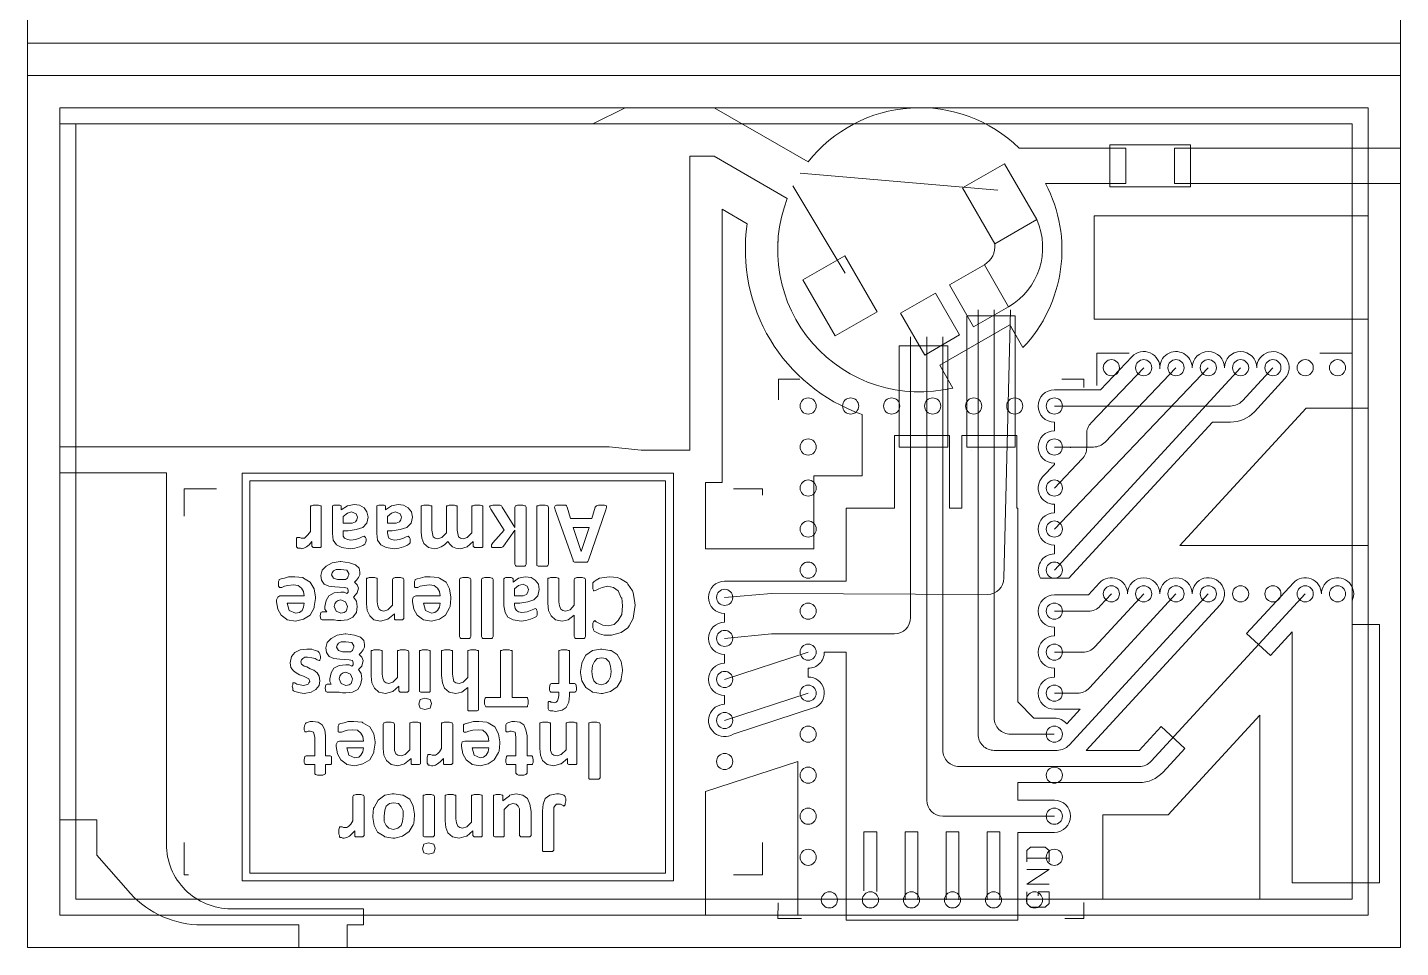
# Model space of a CAD drawing. Header units: millimetres. Extents: x 0 to 85, y -110 to 0.
# Drawn here: x 0 to 85, y -110 to -53 of the extents above; entities that cross this region are included whole.
import ezdxf

# ---------------------------------------------------------------- set-up
doc = ezdxf.new("R2010")
doc.units = ezdxf.units.MM
doc.header["$LTSCALE"] = 25.4
for name, color, linetype, lineweight in [('cutting', 7, 'Continuous', 5), ('engrave wires', 6, 'Continuous', 5), ('engraving', 3, 'Continuous', 5), ('helper', 1, 'Continuous', 5), ('writing', 5, 'Continuous', 5)]:
    doc.layers.add(name, color=color, linetype=linetype, lineweight=lineweight)

msp = doc.modelspace()

# ---------------------------------------------------------------- linework, layer by layer
at = {"layer": 'cutting'}
for p, q in [((46.455, -66.283), (46.502, -66.31)), ((60.848, -71.515), (61.623, -72.857)), ((58.433, -79.226), (58.433, -79.226))]:
    msp.add_line(p, q, dxfattribs=at)
for points in [[(0, 0), (0, -54), (85, -54), (85, 0)], [(0, -56), (0, -110), (85, -110), (85, -56)], [(83, -71.1), (66.04, -71.1), (66.04, -64.7), (83, -64.7)], [(83, -85.1), (71.337, -85.1), (79.158, -76.6), (83, -76.6)], [(76.3, -95.62), (70.622, -101.79), (66.57, -101.79), (66.57, -107), (76.3, -107)], [(47.684, -108), (47.684, -98.484), (41.984, -100.347), (41.984, -108)]]:
    msp.add_lwpolyline(points, close=True, dxfattribs=at)
for points in [[(40.292, -58), (42.5, -58), (48.322, -61.361, -0.445794), (61.384, -60.5), (68, -60.5), (68, -62.7), (63.026, -62.7, -0.321376), (61.623, -72.857), (60.805, -71.439), (56.475, -73.939), (57.293, -75.357, -0.604975), (47.035, -63.618), (42.5, -61), (42.5, -61), (42.5, -61), (42.458, -61), (41, -61), (41, -62.771), (41, -79), (41, -79.2), (38, -79.2), (36, -79), (19.8, -79), (2, -79), (2, -59), (35, -59), (37, -58)], [(44.56, -65.19), (43, -64.289), (43, -81.2), (41.984, -81.2), (41.984, -85.32), (48.684, -85.32), (48.684, -80.8), (51.67, -80.8), (51.67, -76.993, -0.360396)], [(64.469, -87.13), (73.358, -77.47), (74.48, -77.47, 0.209731), (75.952, -76.824), (77.836, -74.777, 1.463475), (76.1, -74.1, 1), (74.1, -74.1, 1), (72.1, -74.1, 1.036199), (70.103, -74.171, 0.702967), (68.381, -73.41), (66.416, -75.47), (63.57, -75.47, 1), (63.57, -77.47), (63.57, -78.01, 1), (63.57, -80.01), (63.57, -80.101), (62.846, -80.86, 0.659692), (63.57, -82.55), (63.57, -83.09, 1), (63.57, -85.09), (63.57, -85.63, 0.57735), (62.704, -87.13)], [(71.65, -97.673), (70.296, -99.144, -0.209731), (68.824, -99.79), (61.304, -99.79), (61.304, -100.87), (63.57, -100.87, -1), (63.57, -102.87), (61.304, -102.87), (61.304, -108.3), (50.684, -108.3), (50.684, -91.71), (49.33, -91.71, -0.414214), (48.33, -92.71), (48.33, -93.25, -0.755777), (48.855, -95.101), (43.685, -96.791, -1.323142), (43.16, -94.94), (43.16, -94.4, -1), (43.16, -92.4), (43.16, -91.86, -1), (43.16, -89.86), (43.16, -89.32, -1), (43.16, -87.32), (50.684, -87.32), (50.684, -82.8), (53.67, -82.8), (53.67, -78.3), (57.07, -78.3), (57.07, -82.8), (57.504, -82.8), (57.504, -82.8), (57.848, -82.8), (57.848, -78.3), (61.248, -78.3), (61.248, -82.8), (61.304, -82.8), (61.304, -82.8), (61.304, -94.79), (62.304, -95.79), (63.57, -95.79, -0.2217), (64.336, -96.147), (65.168, -95.243, -0.020772), (65.002, -95.25), (63.57, -95.25, -1), (63.57, -93.25), (63.57, -92.71, -1), (63.57, -90.71), (63.57, -90.17, -1), (63.57, -88.17), (65.677, -88.17), (66.364, -87.423, -0.683305), (68.1, -88.1, -1), (70.1, -88.1, -1), (72.1, -88.1, -1.463475), (73.836, -88.777), (65.542, -97.79), (68.824, -97.79), (70.179, -96.318)], [(75.474, -90.564), (78.364, -87.423, -0.683305), (80.1, -88.1, -1.255394), (82, -88.536), (82, -89), (82, -90), (83.7, -90), (83.7, -106), (78.3, -106), (78.3, -90.446), (76.946, -91.918)]]:
    msp.add_lwpolyline(points, format="xyb", close=True, dxfattribs=at)
msp.add_lwpolyline([(85, -62.7), (71, -62.7), (71, -60.5), (85, -60.5)], dxfattribs=at)
msp.add_lwpolyline([(19.8, -110), (19.8, -108.6), (20.8, -108.6), (20.8, -107.6), (12.6, -107.6, -0.414214), (8.6, -103.6), (8.6, -80.6), (2, -80.6), (2, -102.1), (4.3, -102.1), (4.3, -104.279), (4.3, -104.279), (6.372, -106.648, 0.21058), (10.8, -108.6), (16.8, -108.6), (16.8, -110)], format="xyb", dxfattribs=at)
msp.add_arc((63.57, -79.01), 1, 357.47818, 0, dxfattribs=at)
at = {"layer": 'engrave wires'}
for points in [[(67, -60.3), (72, -60.3), (72, -62.9), (67, -62.9)], [(58.148, -79.01), (58.148, -70.888), (61.148, -70.888), (61.148, -79.01)], [(53.97, -79.01), (53.97, -72.752), (56.97, -72.752), (56.97, -79.01)]]:
    msp.add_lwpolyline(points, close=True, dxfattribs=at)
at = {"layer": 'engraving'}
for points in [[(13.281, -80.626), (13.281, -105.875), (39.984, -105.875), (39.984, -80.626)], [(13.769, -81.113), (13.769, -105.388), (39.496, -105.388), (39.496, -81.113)]]:
    msp.add_lwpolyline(points, close=True, dxfattribs=at)
at = {"layer": 'engraving', "lineweight": 0}
for points in [[(16.65, -84.771), (16.65, -84.895), (16.65, -85.061), (16.65, -85.144), (16.65, -85.186), (16.691, -85.227), (16.733, -85.269), (16.816, -85.269), (16.899, -85.269), (16.981, -85.31), (17.106, -85.269), (17.272, -85.186), (17.438, -85.061), (17.604, -84.854), (17.604, -85.144), (17.645, -85.186), (17.687, -85.227), (17.77, -85.227), (17.894, -85.227), (18.06, -85.227), (18.143, -85.227), (18.184, -85.186), (18.184, -85.144), (18.184, -82.738), (18.184, -82.655), (18.143, -82.655), (18.018, -82.614), (17.853, -82.614), (17.687, -82.614), (17.604, -82.655), (17.521, -82.655), (17.521, -82.738), (17.521, -84.232), (17.355, -84.439), (17.23, -84.563), (17.147, -84.646), (17.023, -84.646), (16.94, -84.646), (17.023, -84.646), (16.94, -84.646), (16.857, -84.605), (16.774, -84.605), (16.733, -84.605), (16.691, -84.605), (16.65, -84.646)], [(19.429, -82.904), (19.429, -82.697), (19.429, -82.655), (19.346, -82.614), (19.18, -82.614), (18.972, -82.614), (18.89, -82.655), (18.89, -82.697), (18.89, -84.356), (18.931, -84.771), (19.138, -85.061), (19.47, -85.227), (19.968, -85.31), (20.258, -85.269), (20.549, -85.186), (20.756, -85.103), (20.881, -85.02), (20.922, -84.937), (20.964, -84.812), (20.964, -84.812), (20.964, -84.688), (20.922, -84.605), (20.881, -84.563), (20.839, -84.522), (20.715, -84.563), (20.549, -84.646), (20.3, -84.729), (20.009, -84.771), (19.802, -84.729), (19.636, -84.646), (19.553, -84.522), (19.553, -84.315), (19.553, -84.19), (19.802, -84.19), (19.844, -84.19), (20.341, -84.107), (20.756, -83.983), (20.756, -83.983), (21.005, -83.734), (21.088, -83.361), (21.005, -83.029), (20.839, -82.78), (20.549, -82.614), (20.217, -82.572), (19.802, -82.655)], [(19.553, -83.734), (19.553, -83.319), (19.802, -83.112), (20.051, -83.029), (20.341, -83.153), (20.424, -83.361), (20.383, -83.526), (20.3, -83.651), (20.092, -83.734), (19.802, -83.734)], [(22.166, -82.904), (22.166, -82.697), (22.166, -82.655), (22.083, -82.614), (21.918, -82.614), (21.752, -82.614), (21.627, -82.655), (21.627, -82.697), (21.627, -84.356), (21.669, -84.771), (21.876, -85.061), (22.208, -85.227), (22.706, -85.31), (22.996, -85.269), (23.286, -85.186), (23.494, -85.103), (23.618, -85.02), (23.701, -84.937), (23.701, -84.812), (23.701, -84.812), (23.701, -84.688), (23.66, -84.605), (23.618, -84.563), (23.577, -84.522), (23.452, -84.563), (23.286, -84.646), (23.037, -84.729), (22.747, -84.771), (22.54, -84.729), (22.374, -84.646), (22.332, -84.522), (22.291, -84.315), (22.291, -84.19), (22.54, -84.19), (22.581, -84.19), (23.079, -84.107), (23.494, -83.983), (23.494, -83.983), (23.743, -83.734), (23.826, -83.361), (23.784, -83.029), (23.577, -82.78), (23.286, -82.614), (22.955, -82.572), (22.54, -82.655)], [(22.291, -83.734), (22.291, -83.319), (22.54, -83.112), (22.789, -83.029), (23.079, -83.153), (23.162, -83.361), (23.12, -83.526), (23.037, -83.651), (22.83, -83.734), (22.54, -83.734)], [(27.891, -85.227), (28.057, -85.227), (28.139, -85.227), (28.181, -85.186), (28.181, -85.144), (28.181, -82.738), (28.181, -82.655), (28.139, -82.655), (28.015, -82.614), (27.849, -82.614), (27.683, -82.614), (27.6, -82.655), (27.517, -82.655), (27.517, -82.738), (27.517, -84.315), (27.227, -84.605), (26.978, -84.688), (26.812, -84.646), (26.688, -84.563), (26.646, -84.356), (26.605, -84.149), (26.605, -82.738), (26.605, -82.655), (26.522, -82.655), (26.439, -82.614), (26.273, -82.614), (26.107, -82.614), (26.024, -82.655), (25.941, -82.655), (25.941, -82.738), (25.941, -84.315), (25.651, -84.605), (25.402, -84.688), (25.236, -84.646), (25.111, -84.563), (25.07, -84.356), (25.029, -84.149), (25.029, -82.738), (25.029, -82.655), (24.946, -82.655), (24.863, -82.614), (24.697, -82.614), (24.531, -82.614), (24.406, -82.655), (24.365, -82.655), (24.365, -82.738), (24.365, -84.273), (24.406, -84.646), (24.531, -84.978), (24.821, -85.227), (25.194, -85.31), (25.402, -85.269), (25.609, -85.186), (25.817, -85.061), (26.024, -84.854), (26.148, -85.02), (26.314, -85.186), (26.522, -85.269), (26.812, -85.31), (27.227, -85.186), (27.6, -84.854), (27.6, -85.144), (27.642, -85.186), (27.683, -85.227), (27.766, -85.227)], [(29.052, -85.227), (29.218, -85.227), (29.342, -85.227), (29.425, -85.186), (29.467, -85.144), (30.172, -84.149), (30.172, -86.264), (30.213, -86.347), (30.255, -86.389), (30.338, -86.389), (30.504, -86.389), (30.67, -86.389), (30.794, -86.389), (30.836, -86.347), (30.877, -86.264), (30.877, -82.738), (30.836, -82.655), (30.794, -82.655), (30.67, -82.614), (30.504, -82.614), (30.338, -82.614), (30.255, -82.655), (30.213, -82.655), (30.172, -82.738), (30.172, -83.983), (29.384, -82.738), (29.342, -82.655), (29.259, -82.614), (29.135, -82.614), (28.969, -82.614), (28.803, -82.614), (28.679, -82.655), (28.637, -82.655), (28.596, -82.697), (28.637, -82.78), (28.679, -82.863), (29.508, -84.149), (28.803, -84.937), (28.72, -85.061), (28.72, -85.144), (28.72, -85.186), (28.762, -85.227), (28.886, -85.227)], [(31.541, -82.738), (31.541, -82.655), (31.541, -82.655), (31.624, -82.655), (31.624, -82.655), (31.707, -82.614), (31.707, -82.614), (31.873, -82.614), (31.873, -82.614), (32.039, -82.614), (32.039, -82.614), (32.163, -82.655), (32.163, -82.655), (32.204, -82.655), (32.204, -82.655), (32.246, -82.738), (32.246, -82.738), (32.246, -86.264), (32.204, -86.347), (32.204, -86.347), (32.163, -86.389), (32.163, -86.389), (32.039, -86.389), (32.039, -86.389), (31.873, -86.389), (31.873, -86.389), (31.707, -86.389), (31.707, -86.389), (31.624, -86.389), (31.624, -86.389), (31.541, -86.347), (31.541, -86.347), (31.541, -86.264), (31.541, -86.264), (31.541, -82.738)], [(33.781, -86.015), (33.781, -86.098), (33.864, -86.14), (34.03, -86.14), (34.278, -86.14), (34.486, -86.14), (34.652, -86.14), (34.693, -86.098), (34.735, -86.015), (35.813, -82.904), (35.855, -82.738), (35.855, -82.655), (35.73, -82.614), (35.564, -82.614), (35.357, -82.614), (35.233, -82.655), (35.191, -82.697), (35.15, -82.738), (34.942, -83.443), (33.615, -83.443), (33.407, -82.738), (33.366, -82.655), (33.324, -82.614), (33.2, -82.614), (32.993, -82.614), (32.744, -82.614), (32.661, -82.655), (32.619, -82.738), (32.661, -82.904)], [(34.776, -83.983), (34.278, -85.476), (33.781, -83.983)], [(18.658, -88.214), (18.492, -88.504), (18.409, -88.877), (18.409, -89.043), (18.534, -89.209), (18.243, -89.209), (18.161, -89.251), (18.119, -89.458), (18.119, -89.458), (18.161, -89.665), (18.243, -89.707), (18.99, -89.707), (19.198, -89.748), (19.405, -89.748), (19.82, -89.707), (20.152, -89.541), (20.359, -89.251), (20.4, -88.877), (20.359, -88.545), (20.193, -88.297), (20.4, -88.048), (20.483, -87.757), (20.4, -87.55), (20.235, -87.384), (20.359, -87.26), (20.359, -87.26), (20.483, -87.094), (20.566, -86.928), (20.566, -86.762), (20.525, -86.513), (20.317, -86.306), (19.944, -86.181), (19.405, -86.098), (19.363, -86.098), (18.866, -86.181), (18.492, -86.389), (18.243, -86.637), (18.161, -86.969), (18.202, -87.26), (18.368, -87.508), (18.658, -87.633), (19.032, -87.674), (19.612, -87.716), (19.82, -87.757), (19.861, -87.882), (19.861, -88.006), (19.778, -88.089), (19.612, -88.006), (19.405, -88.006), (18.99, -88.048)], [(19.695, -87.218), (19.198, -87.218), (18.949, -87.135), (18.824, -86.928), (18.866, -86.803), (18.949, -86.679), (19.115, -86.596), (19.405, -86.596), (19.778, -86.637), (19.903, -86.845), (19.903, -86.928), (19.861, -87.011), (19.82, -87.135)], [(16.46, -87.55), (16.75, -87.591), (16.958, -87.757), (17.082, -87.965), (17.124, -88.214), (15.63, -88.214), (15.506, -88.297), (15.423, -88.463), (15.423, -88.587), (15.506, -89.043), (15.713, -89.417), (16.045, -89.665), (16.087, -89.707), (16.584, -89.79), (17.082, -89.665), (17.497, -89.417), (17.746, -88.96), (17.746, -88.877), (17.829, -88.38), (17.829, -88.297), (17.746, -87.799), (17.497, -87.384), (17.082, -87.135), (17.041, -87.094), (16.543, -87.052), (16.169, -87.052), (15.921, -87.135), (15.713, -87.177), (15.589, -87.218), (15.589, -87.26), (15.547, -87.343), (15.547, -87.384), (15.547, -87.508), (15.547, -87.633), (15.589, -87.674), (15.589, -87.716), (15.63, -87.716), (15.755, -87.716), (15.921, -87.633), (16.128, -87.591)], [(22.06, -89.168), (21.894, -89.126), (21.769, -89.043), (21.686, -88.836), (21.645, -88.587), (21.645, -87.218), (21.645, -87.135), (21.603, -87.135), (21.479, -87.094), (21.313, -87.094), (21.147, -87.094), (21.064, -87.135), (20.981, -87.135), (20.981, -87.218), (20.981, -88.711), (21.023, -89.126), (21.189, -89.458), (21.437, -89.707), (21.852, -89.79), (22.308, -89.665), (22.723, -89.334), (22.723, -89.624), (22.723, -89.665), (22.765, -89.707), (22.848, -89.707), (23.014, -89.707), (23.138, -89.707), (23.221, -89.707), (23.263, -89.665), (23.304, -89.624), (23.304, -87.218), (23.263, -87.135), (23.221, -87.135), (23.097, -87.094), (22.931, -87.094), (22.765, -87.094), (22.682, -87.135), (22.64, -87.135), (22.599, -87.218), (22.599, -88.794), (22.308, -89.085)], [(24.88, -87.55), (25.171, -87.591), (25.378, -87.757), (25.502, -87.965), (25.544, -88.214), (24.051, -88.214), (23.885, -88.297), (23.843, -88.463), (23.843, -88.587), (23.926, -89.043), (24.134, -89.417), (24.465, -89.665), (24.507, -89.707), (25.005, -89.79), (25.502, -89.665), (25.876, -89.417), (25.876, -89.417), (26.125, -88.96), (26.166, -88.877), (26.208, -88.38), (26.208, -88.297), (26.125, -87.799), (25.917, -87.384), (25.502, -87.135), (25.419, -87.094), (24.922, -87.052), (24.59, -87.052), (24.3, -87.135), (24.134, -87.177), (24.009, -87.218), (24.009, -87.26), (23.968, -87.343), (23.968, -87.384), (23.968, -87.508), (23.968, -87.633), (23.968, -87.674), (24.009, -87.716), (24.051, -87.716), (24.175, -87.716), (24.3, -87.633), (24.548, -87.591)], [(26.747, -87.218), (26.788, -87.135), (26.788, -87.135), (26.83, -87.135), (26.83, -87.135), (26.954, -87.094), (26.954, -87.094), (27.12, -87.094), (27.12, -87.094), (27.286, -87.094), (27.286, -87.094), (27.369, -87.135), (27.369, -87.135), (27.41, -87.135), (27.41, -87.135), (27.452, -87.218), (27.452, -87.218), (27.452, -90.744), (27.41, -90.827), (27.41, -90.827), (27.369, -90.868), (27.369, -90.868), (27.286, -90.868), (27.286, -90.868), (27.12, -90.868), (27.12, -90.868), (26.954, -90.868), (26.954, -90.868), (26.83, -90.868), (26.83, -90.868), (26.788, -90.827), (26.788, -90.827), (26.747, -90.744), (26.747, -90.744), (26.747, -87.218)], [(28.116, -87.218), (28.157, -87.135), (28.157, -87.135), (28.199, -87.135), (28.199, -87.135), (28.323, -87.094), (28.323, -87.094), (28.447, -87.094), (28.447, -87.094), (28.613, -87.094), (28.613, -87.094), (28.738, -87.135), (28.738, -87.135), (28.779, -87.135), (28.779, -87.135), (28.821, -87.218), (28.821, -87.218), (28.821, -90.744), (28.779, -90.827), (28.779, -90.827), (28.738, -90.868), (28.738, -90.868), (28.613, -90.868), (28.613, -90.868), (28.447, -90.868), (28.447, -90.868), (28.323, -90.868), (28.323, -90.868), (28.199, -90.868), (28.199, -90.868), (28.157, -90.827), (28.157, -90.827), (28.116, -90.744), (28.116, -90.744), (28.116, -87.218)], [(30.065, -87.384), (30.065, -87.177), (30.024, -87.135), (29.941, -87.094), (29.775, -87.094), (29.609, -87.094), (29.526, -87.135), (29.484, -87.177), (29.484, -88.836), (29.567, -89.251), (29.733, -89.541), (30.065, -89.707), (30.563, -89.79), (30.853, -89.748), (31.144, -89.665), (31.351, -89.582), (31.517, -89.5), (31.558, -89.417), (31.558, -89.292), (31.558, -89.292), (31.558, -89.168), (31.517, -89.085), (31.517, -89.043), (31.434, -89.002), (31.351, -89.043), (31.144, -89.126), (30.936, -89.209), (30.604, -89.251), (30.397, -89.209), (30.273, -89.126), (30.19, -89.002), (30.148, -88.794), (30.148, -88.67), (30.397, -88.67), (30.48, -88.67), (30.978, -88.587), (31.351, -88.463), (31.351, -88.463), (31.6, -88.214), (31.683, -87.84), (31.641, -87.508), (31.434, -87.26), (31.185, -87.094), (30.812, -87.052), (30.397, -87.135)], [(30.148, -88.214), (30.148, -87.799), (30.397, -87.591), (30.687, -87.508), (30.936, -87.633), (31.019, -87.84), (30.978, -88.006), (30.895, -88.131), (30.687, -88.214), (30.438, -88.214)], [(33.84, -89.417), (33.84, -90.744), (33.881, -90.827), (33.923, -90.868), (34.006, -90.868), (34.172, -90.868), (34.338, -90.868), (34.462, -90.868), (34.504, -90.827), (34.545, -90.744), (34.545, -87.218), (34.504, -87.135), (34.462, -87.135), (34.338, -87.094), (34.172, -87.094), (34.006, -87.094), (33.923, -87.135), (33.881, -87.135), (33.84, -87.218), (33.84, -88.794), (33.591, -89.085), (33.301, -89.168), (33.135, -89.126), (33.01, -89.043), (32.927, -88.836), (32.886, -88.587), (32.886, -87.218), (32.886, -87.135), (32.844, -87.135), (32.72, -87.094), (32.554, -87.094), (32.388, -87.094), (32.305, -87.135), (32.222, -87.135), (32.222, -87.218), (32.222, -88.67), (32.264, -89.126), (32.43, -89.458), (32.678, -89.707), (33.093, -89.79), (33.467, -89.707)], [(35.914, -87.633), (36.287, -87.716), (36.577, -87.923), (36.743, -88.338), (36.785, -88.338), (36.826, -88.836), (36.785, -89.375), (36.577, -89.748), (36.329, -89.997), (35.955, -90.08), (35.623, -90.039), (35.375, -89.914), (35.209, -89.831), (35.126, -89.748), (35.084, -89.79), (35.043, -89.831), (35.001, -89.914), (35.001, -90.08), (35.001, -90.205), (35.043, -90.288), (35.043, -90.329), (35.084, -90.412), (35.25, -90.495), (35.416, -90.578), (35.706, -90.661), (35.955, -90.661), (36.163, -90.661), (36.619, -90.537), (36.743, -90.495), (37.158, -90.205), (37.241, -90.08), (37.49, -89.624), (37.532, -89.334), (37.614, -88.794), (37.573, -88.504), (37.49, -88.048), (37.449, -87.923), (37.158, -87.508), (37.117, -87.426), (36.702, -87.177), (36.536, -87.094), (36.038, -87.052), (35.706, -87.094), (35.416, -87.135), (35.209, -87.26), (35.084, -87.343), (35.043, -87.384), (35.001, -87.426), (35.001, -87.508), (35.001, -87.633), (35.001, -87.799), (35.043, -87.882), (35.043, -87.923), (35.084, -87.923), (35.209, -87.882), (35.375, -87.799), (35.582, -87.716)], [(16.584, -89.292), (16.211, -89.126), (16.087, -88.67), (17.124, -88.67), (17.082, -88.919), (16.999, -89.126), (16.833, -89.251)], [(19.405, -88.463), (19.695, -88.587), (19.82, -88.877), (19.778, -89.043), (19.737, -89.168), (19.612, -89.251), (19.405, -89.292), (19.115, -89.168), (18.99, -88.877), (19.032, -88.711), (19.115, -88.587), (19.239, -88.504)], [(25.005, -89.292), (24.631, -89.126), (24.507, -88.67), (25.544, -88.67), (25.502, -88.919), (25.378, -89.126), (25.212, -89.251)], [(18.963, -92.693), (18.797, -92.984), (18.714, -93.357), (18.714, -93.523), (18.797, -93.689), (18.548, -93.689), (18.465, -93.73), (18.424, -93.938), (18.424, -93.938), (18.465, -94.145), (18.548, -94.187), (19.295, -94.187), (19.502, -94.228), (19.709, -94.228), (20.124, -94.187), (20.456, -94.021), (20.622, -93.73), (20.705, -93.357), (20.663, -93.025), (20.498, -92.776), (20.705, -92.569), (20.788, -92.237), (20.705, -92.03), (20.539, -91.864), (20.663, -91.739), (20.663, -91.739), (20.788, -91.574), (20.871, -91.408), (20.871, -91.242), (20.829, -90.993), (20.622, -90.785), (20.249, -90.661), (19.709, -90.578), (19.668, -90.578), (19.17, -90.661), (18.797, -90.868), (18.548, -91.117), (18.465, -91.449), (18.507, -91.739), (18.672, -91.988), (18.963, -92.113), (19.336, -92.154), (19.917, -92.196), (20.124, -92.237), (20.166, -92.362), (20.166, -92.486), (20.083, -92.569), (19.917, -92.486), (19.709, -92.486), (19.295, -92.528)], [(16.35, -91.988), (16.267, -92.362), (16.308, -92.652), (16.474, -92.859), (16.64, -92.984), (16.847, -93.108), (17.096, -93.191), (17.262, -93.274), (17.428, -93.357), (17.47, -93.523), (17.428, -93.606), (17.387, -93.689), (17.262, -93.73), (17.096, -93.772), (16.889, -93.73), (16.681, -93.689), (16.557, -93.606), (16.474, -93.606), (16.433, -93.606), (16.433, -93.647), (16.433, -93.73), (16.391, -93.813), (16.433, -93.938), (16.433, -94.021), (16.433, -94.062), (16.474, -94.104), (16.557, -94.145), (16.723, -94.187), (16.889, -94.228), (17.138, -94.27), (17.553, -94.187), (17.843, -94.021), (18.05, -93.772), (18.05, -93.772), (18.092, -93.482), (18.05, -93.191), (17.926, -92.984), (17.718, -92.818), (17.511, -92.735), (17.304, -92.61), (17.138, -92.569), (16.972, -92.445), (16.93, -92.32), (16.972, -92.196), (17.055, -92.113), (17.179, -92.03), (17.345, -92.03), (17.594, -92.071), (17.801, -92.113), (17.926, -92.196), (18.05, -92.237), (18.092, -92.237), (18.092, -92.196), (18.133, -92.113), (18.133, -91.988), (18.092, -91.822), (18.05, -91.739), (17.967, -91.656), (17.801, -91.615), (17.594, -91.532), (17.304, -91.532), (16.889, -91.574), (16.557, -91.739)], [(20, -91.698), (19.502, -91.698), (19.253, -91.615), (19.129, -91.408), (19.17, -91.283), (19.253, -91.159), (19.419, -91.076), (19.709, -91.076), (20.083, -91.117), (20.207, -91.325), (20.207, -91.408), (20.166, -91.491), (20.124, -91.615)], [(22.364, -93.647), (22.198, -93.606), (22.074, -93.523), (21.991, -93.316), (21.949, -93.067), (21.949, -91.698), (21.949, -91.615), (21.908, -91.615), (21.783, -91.574), (21.618, -91.574), (21.452, -91.574), (21.369, -91.615), (21.286, -91.615), (21.286, -91.698), (21.286, -93.191), (21.327, -93.606), (21.493, -93.938), (21.742, -94.187), (22.157, -94.27), (22.613, -94.145), (22.986, -93.813), (22.986, -94.104), (23.028, -94.145), (23.069, -94.187), (23.152, -94.187), (23.277, -94.187), (23.443, -94.187), (23.526, -94.187), (23.567, -94.145), (23.609, -94.104), (23.609, -91.698), (23.567, -91.615), (23.526, -91.615), (23.401, -91.574), (23.235, -91.574), (23.069, -91.574), (22.986, -91.615), (22.903, -91.615), (22.903, -91.698), (22.903, -93.274), (22.613, -93.565)], [(24.604, -94.187), (24.77, -94.187), (24.894, -94.187), (24.936, -94.145), (24.936, -94.104), (24.936, -91.698), (24.936, -91.615), (24.894, -91.615), (24.77, -91.574), (24.604, -91.574), (24.438, -91.574), (24.355, -91.615), (24.272, -91.615), (24.272, -91.698), (24.272, -94.104), (24.272, -94.145), (24.355, -94.187), (24.438, -94.187)], [(27.259, -93.896), (27.259, -95.265), (27.259, -95.307), (27.3, -95.348), (27.425, -95.348), (27.591, -95.348), (27.757, -95.348), (27.839, -95.348), (27.922, -95.307), (27.922, -95.265), (27.922, -91.698), (27.922, -91.615), (27.839, -91.615), (27.757, -91.574), (27.591, -91.574), (27.425, -91.574), (27.3, -91.615), (27.259, -91.615), (27.259, -91.698), (27.259, -93.274), (26.968, -93.565), (26.72, -93.647), (26.512, -93.606), (26.388, -93.523), (26.346, -93.316), (26.305, -93.067), (26.305, -91.698), (26.305, -91.615), (26.222, -91.615), (26.139, -91.574), (25.973, -91.574), (25.807, -91.574), (25.683, -91.615), (25.641, -91.615), (25.641, -91.698), (25.641, -93.15), (25.683, -93.606), (25.807, -93.938), (26.097, -94.187), (26.512, -94.27), (26.885, -94.187)], [(28.42, -95.099), (30.867, -95.099), (30.95, -95.099), (30.95, -95.016), (30.992, -94.933), (30.992, -94.809), (30.992, -94.684), (30.95, -94.56), (30.95, -94.519), (30.867, -94.519), (29.996, -94.519), (29.996, -91.698), (29.996, -91.615), (29.913, -91.615), (29.83, -91.574), (29.665, -91.574), (29.457, -91.574), (29.374, -91.615), (29.291, -91.615), (29.291, -91.698), (29.291, -94.519), (28.42, -94.519), (28.379, -94.519), (28.337, -94.56), (28.296, -94.684), (28.296, -94.809), (28.296, -94.933), (28.337, -95.016), (28.379, -95.099)], [(32.236, -94.892), (32.236, -95.016), (32.236, -95.141), (32.236, -95.224), (32.278, -95.307), (32.361, -95.348), (32.527, -95.348), (32.693, -95.39), (33.107, -95.307), (33.356, -95.141), (33.522, -94.809), (33.564, -94.394), (33.564, -94.187), (33.854, -94.187), (33.895, -94.187), (33.937, -94.145), (33.978, -94.062), (33.978, -93.896), (33.937, -93.689), (33.854, -93.647), (33.564, -93.647), (33.564, -91.698), (33.564, -91.615), (33.481, -91.615), (33.398, -91.574), (33.232, -91.574), (33.066, -91.574), (32.941, -91.615), (32.9, -91.615), (32.9, -91.698), (32.9, -93.647), (32.444, -93.647), (32.361, -93.689), (32.319, -93.896), (32.319, -94.062), (32.361, -94.145), (32.402, -94.187), (32.444, -94.187), (32.9, -94.187), (32.9, -94.394), (32.859, -94.602), (32.817, -94.726), (32.734, -94.809), (32.61, -94.85), (32.485, -94.809), (32.402, -94.809), (32.361, -94.767), (32.319, -94.767), (32.278, -94.767), (32.236, -94.809)], [(34.559, -91.905), (34.31, -92.362), (34.31, -92.403), (34.227, -92.901), (34.227, -92.984), (34.31, -93.482), (34.559, -93.896), (34.932, -94.145), (34.974, -94.187), (35.513, -94.27), (35.596, -94.27), (36.094, -94.145), (36.509, -93.855), (36.509, -93.855), (36.758, -93.44), (36.758, -93.357), (36.841, -92.859), (36.841, -92.776), (36.758, -92.279), (36.509, -91.864), (36.135, -91.615), (36.052, -91.615), (35.555, -91.532), (35.472, -91.532), (34.974, -91.615)], [(35.513, -93.73), (35.223, -93.647), (35.057, -93.482), (34.974, -93.233), (34.932, -92.901), (34.974, -92.528), (35.098, -92.279), (35.264, -92.113), (35.555, -92.071), (35.804, -92.113), (36.011, -92.32), (36.094, -92.569), (36.135, -92.901), (36.094, -93.233), (35.969, -93.482), (35.804, -93.647)], [(19.709, -92.942), (20, -93.067), (20.124, -93.357), (20.083, -93.523), (20.041, -93.647), (19.917, -93.73), (19.709, -93.772), (19.419, -93.647), (19.295, -93.357), (19.336, -93.191), (19.419, -93.067), (19.544, -92.984)], [(24.604, -95.265), (24.936, -95.182), (25.019, -94.892), (24.936, -94.643), (24.604, -94.56), (24.314, -94.643), (24.231, -94.933), (24.314, -95.182)], [(17.494, -96.593), (17.701, -96.675), (17.784, -96.966), (17.784, -98.127), (17.245, -98.127), (17.162, -98.169), (17.121, -98.376), (17.121, -98.542), (17.162, -98.625), (17.204, -98.667), (17.245, -98.667), (17.784, -98.667), (17.784, -99.206), (17.784, -99.247), (17.826, -99.289), (17.95, -99.33), (18.116, -99.33), (18.282, -99.33), (18.365, -99.289), (18.448, -99.247), (18.448, -99.206), (18.448, -98.667), (18.738, -98.667), (18.78, -98.667), (18.821, -98.625), (18.821, -98.542), (18.821, -98.376), (18.821, -98.169), (18.738, -98.127), (18.448, -98.127), (18.448, -96.883), (18.406, -96.51), (18.241, -96.219), (17.992, -96.053), (17.66, -96.012), (17.494, -96.012), (17.369, -96.053), (17.245, -96.095), (17.204, -96.136), (17.162, -96.219), (17.121, -96.385), (17.121, -96.51), (17.162, -96.593), (17.162, -96.634), (17.204, -96.634), (17.245, -96.634), (17.286, -96.634), (17.369, -96.593)], [(20.149, -96.51), (20.439, -96.551), (20.646, -96.717), (20.771, -96.924), (20.812, -97.215), (19.319, -97.215), (19.195, -97.256), (19.112, -97.422), (19.112, -97.547), (19.195, -98.003), (19.402, -98.376), (19.734, -98.625), (19.775, -98.667), (20.273, -98.749), (20.771, -98.625), (21.186, -98.376), (21.186, -98.376), (21.434, -97.92), (21.434, -97.837), (21.517, -97.339), (21.517, -97.256), (21.434, -96.758), (21.186, -96.344), (20.771, -96.095), (20.729, -96.053), (20.19, -96.012), (19.858, -96.012), (19.609, -96.095), (19.402, -96.136), (19.278, -96.178), (19.278, -96.219), (19.236, -96.302), (19.236, -96.344), (19.236, -96.468), (19.236, -96.593), (19.236, -96.634), (19.278, -96.675), (19.319, -96.675), (19.443, -96.675), (19.609, -96.593), (19.817, -96.551)], [(27.905, -96.51), (28.196, -96.551), (28.403, -96.717), (28.527, -96.924), (28.569, -97.215), (27.076, -97.215), (26.91, -97.256), (26.868, -97.422), (26.868, -97.547), (26.951, -98.003), (27.159, -98.376), (27.49, -98.625), (27.532, -98.667), (28.03, -98.749), (28.527, -98.625), (28.901, -98.376), (29.15, -97.92), (29.191, -97.837), (29.233, -97.339), (29.233, -97.256), (29.15, -96.758), (28.942, -96.344), (28.527, -96.095), (28.445, -96.053), (27.947, -96.012), (27.615, -96.012), (27.325, -96.095), (27.159, -96.136), (27.034, -96.178), (26.993, -96.219), (26.993, -96.302), (26.993, -96.344), (26.993, -96.468), (26.993, -96.593), (26.993, -96.634), (27.034, -96.675), (27.076, -96.675), (27.159, -96.675), (27.325, -96.593), (27.573, -96.551)], [(29.938, -96.593), (30.187, -96.675), (30.228, -96.966), (30.228, -98.127), (29.689, -98.127), (29.647, -98.169), (29.606, -98.376), (29.606, -98.542), (29.647, -98.625), (29.647, -98.667), (29.689, -98.667), (30.228, -98.667), (30.228, -99.206), (30.27, -99.247), (30.311, -99.289), (30.394, -99.33), (30.56, -99.33), (30.726, -99.33), (30.85, -99.289), (30.892, -99.247), (30.933, -99.206), (30.933, -98.667), (31.182, -98.667), (31.265, -98.667), (31.265, -98.625), (31.307, -98.542), (31.307, -98.376), (31.265, -98.169), (31.224, -98.127), (30.933, -98.127), (30.933, -96.883), (30.85, -96.51), (30.726, -96.219), (30.477, -96.053), (30.145, -96.012), (29.979, -96.012), (29.855, -96.053), (29.73, -96.095), (29.647, -96.136), (29.606, -96.219), (29.606, -96.385), (29.606, -96.51), (29.606, -96.593), (29.647, -96.634), (29.689, -96.634), (29.73, -96.634), (29.772, -96.634), (29.855, -96.593)], [(23.135, -98.127), (22.928, -98.086), (22.803, -98.003), (22.72, -97.795), (22.72, -97.547), (22.72, -96.178), (22.679, -96.095), (22.637, -96.095), (22.513, -96.053), (22.347, -96.053), (22.181, -96.053), (22.098, -96.095), (22.057, -96.095), (22.015, -96.178), (22.015, -97.671), (22.057, -98.086), (22.223, -98.418), (22.513, -98.667), (22.928, -98.749), (23.343, -98.625), (23.757, -98.293), (23.757, -98.584), (23.757, -98.625), (23.799, -98.667), (23.882, -98.667), (24.048, -98.667), (24.172, -98.667), (24.255, -98.667), (24.338, -98.625), (24.338, -98.584), (24.338, -96.178), (24.338, -96.095), (24.255, -96.095), (24.172, -96.053), (24.006, -96.053), (23.84, -96.053), (23.716, -96.095), (23.674, -96.095), (23.674, -96.178), (23.674, -97.754), (23.384, -98.044)], [(24.794, -98.086), (24.753, -98.21), (24.753, -98.335), (24.753, -98.501), (24.753, -98.584), (24.794, -98.625), (24.794, -98.667), (24.836, -98.708), (24.919, -98.708), (25.002, -98.749), (25.085, -98.749), (25.251, -98.708), (25.375, -98.625), (25.541, -98.501), (25.748, -98.293), (25.748, -98.584), (25.748, -98.625), (25.79, -98.667), (25.873, -98.667), (26.039, -98.667), (26.163, -98.667), (26.246, -98.667), (26.288, -98.625), (26.329, -98.584), (26.329, -96.178), (26.288, -96.095), (26.246, -96.095), (26.122, -96.053), (25.956, -96.053), (25.79, -96.053), (25.707, -96.095), (25.624, -96.095), (25.624, -96.178), (25.624, -97.671), (25.499, -97.878), (25.375, -98.003), (25.251, -98.086), (25.126, -98.086), (25.043, -98.086), (25.126, -98.086), (25.043, -98.086), (24.96, -98.044), (24.919, -98.044), (24.836, -98.044), (24.794, -98.044)], [(32.8, -98.127), (32.592, -98.086), (32.468, -98.003), (32.385, -97.795), (32.385, -97.547), (32.385, -96.178), (32.385, -96.095), (32.302, -96.095), (32.219, -96.053), (32.053, -96.053), (31.887, -96.053), (31.763, -96.095), (31.721, -96.095), (31.721, -96.178), (31.721, -97.671), (31.763, -98.086), (31.887, -98.418), (32.178, -98.667), (32.592, -98.749), (33.007, -98.625), (33.049, -98.625), (33.422, -98.293), (33.422, -98.584), (33.422, -98.625), (33.505, -98.667), (33.588, -98.667), (33.712, -98.667), (33.837, -98.667), (33.961, -98.667), (34.003, -98.625), (34.003, -98.584), (34.003, -96.178), (34.003, -96.095), (33.92, -96.095), (33.837, -96.053), (33.671, -96.053), (33.505, -96.053), (33.381, -96.095), (33.339, -96.095), (33.339, -96.178), (33.339, -97.754), (33.049, -98.044)], [(34.749, -96.178), (34.749, -96.095), (34.749, -96.095), (34.791, -96.095), (34.791, -96.095), (34.915, -96.053), (34.915, -96.053), (35.081, -96.053), (35.081, -96.053), (35.247, -96.053), (35.247, -96.053), (35.372, -96.095), (35.372, -96.095), (35.413, -96.095), (35.413, -96.095), (35.455, -96.178), (35.455, -96.178), (35.455, -99.496), (35.413, -99.538), (35.413, -99.538), (35.372, -99.579), (35.372, -99.579), (35.247, -99.579), (35.247, -99.579), (35.081, -99.579), (35.081, -99.579), (34.915, -99.579), (34.915, -99.579), (34.791, -99.579), (34.791, -99.579), (34.749, -99.538), (34.749, -99.538), (34.749, -99.496), (34.749, -99.496), (34.749, -96.178)], [(20.273, -98.252), (19.9, -98.086), (19.775, -97.63), (20.812, -97.63), (20.771, -97.878), (20.646, -98.086), (20.522, -98.21)], [(28.03, -98.252), (27.656, -98.086), (27.532, -97.63), (28.569, -97.63), (28.527, -97.878), (28.403, -98.086), (28.237, -98.21)], [(19.309, -102.566), (19.268, -102.69), (19.268, -102.814), (19.268, -102.98), (19.309, -103.063), (19.309, -103.105), (19.309, -103.146), (19.351, -103.188), (19.434, -103.188), (19.517, -103.229), (19.6, -103.229), (19.765, -103.188), (19.931, -103.105), (20.056, -102.98), (20.263, -102.773), (20.263, -103.063), (20.263, -103.105), (20.305, -103.146), (20.388, -103.146), (20.554, -103.146), (20.678, -103.146), (20.761, -103.146), (20.802, -103.105), (20.844, -103.063), (20.844, -100.658), (20.802, -100.575), (20.761, -100.575), (20.637, -100.533), (20.471, -100.533), (20.346, -100.533), (20.222, -100.575), (20.18, -100.575), (20.139, -100.658), (20.139, -102.151), (20.014, -102.358), (19.89, -102.483), (19.765, -102.566), (19.641, -102.566), (19.558, -102.566), (19.641, -102.566), (19.558, -102.566), (19.475, -102.524), (19.434, -102.524), (19.392, -102.524), (19.309, -102.524)], [(21.715, -100.865), (21.466, -101.321), (21.425, -101.363), (21.383, -101.86), (21.383, -101.943), (21.466, -102.441), (21.674, -102.856), (22.088, -103.105), (22.13, -103.146), (22.628, -103.229), (22.752, -103.229), (23.208, -103.105), (23.623, -102.814), (23.623, -102.814), (23.872, -102.4), (23.913, -102.317), (23.955, -101.819), (23.955, -101.736), (23.872, -101.238), (23.665, -100.823), (23.25, -100.575), (23.208, -100.575), (22.711, -100.492), (22.586, -100.492), (22.13, -100.575)], [(22.669, -102.69), (22.379, -102.607), (22.213, -102.441), (22.088, -102.192), (22.088, -101.86), (22.13, -101.487), (22.213, -101.238), (22.42, -101.072), (22.669, -101.031), (22.959, -101.072), (23.125, -101.28), (23.25, -101.529), (23.25, -101.86), (23.208, -102.192), (23.125, -102.441), (22.918, -102.607)], [(24.826, -103.146), (24.992, -103.146), (25.116, -103.146), (25.158, -103.105), (25.199, -103.063), (25.199, -100.658), (25.158, -100.575), (25.116, -100.575), (24.992, -100.533), (24.826, -100.533), (24.66, -100.533), (24.577, -100.575), (24.494, -100.575), (24.494, -100.658), (24.494, -103.063), (24.494, -103.105), (24.577, -103.146), (24.66, -103.146)], [(26.941, -102.607), (26.776, -102.566), (26.651, -102.483), (26.568, -102.275), (26.527, -102.026), (26.527, -100.658), (26.527, -100.575), (26.444, -100.575), (26.361, -100.533), (26.195, -100.533), (26.029, -100.533), (25.904, -100.575), (25.863, -100.575), (25.863, -100.658), (25.863, -102.151), (25.904, -102.566), (26.029, -102.897), (26.319, -103.146), (26.734, -103.229), (27.149, -103.105), (27.19, -103.105), (27.564, -102.773), (27.564, -103.063), (27.605, -103.105), (27.647, -103.146), (27.73, -103.146), (27.854, -103.146), (28.02, -103.146), (28.103, -103.146), (28.144, -103.105), (28.144, -103.063), (28.144, -100.658), (28.144, -100.575), (28.103, -100.575), (27.978, -100.533), (27.813, -100.533), (27.647, -100.533), (27.564, -100.575), (27.481, -100.575), (27.481, -100.658), (27.481, -102.234), (27.19, -102.524)], [(29.43, -100.906), (29.43, -100.658), (29.43, -100.575), (29.389, -100.575), (29.264, -100.533), (29.14, -100.533), (29.015, -100.533), (28.891, -100.575), (28.85, -100.575), (28.85, -100.658), (28.85, -103.063), (28.85, -103.105), (28.932, -103.146), (29.015, -103.146), (29.181, -103.146), (29.347, -103.146), (29.472, -103.146), (29.513, -103.105), (29.513, -103.063), (29.513, -101.446), (29.804, -101.155), (30.052, -101.072), (30.26, -101.114), (30.384, -101.238), (30.467, -101.404), (30.467, -101.695), (30.467, -103.063), (30.509, -103.105), (30.55, -103.146), (30.633, -103.146), (30.799, -103.146), (30.965, -103.146), (31.089, -103.146), (31.131, -103.105), (31.172, -103.063), (31.172, -101.57), (31.089, -101.114), (30.965, -100.782), (30.675, -100.575), (30.26, -100.492), (29.845, -100.575), (29.845, -100.616)], [(31.919, -101.114), (31.878, -101.529), (31.878, -103.976), (31.878, -104.017), (31.919, -104.059), (32.043, -104.059), (32.209, -104.059), (32.375, -104.059), (32.5, -104.059), (32.541, -104.017), (32.583, -103.976), (32.583, -101.57), (32.583, -101.321), (32.666, -101.197), (32.749, -101.114), (32.873, -101.114), (32.749, -101.114), (32.873, -101.114), (32.997, -101.114), (33.08, -101.155), (33.163, -101.197), (33.205, -101.238), (33.246, -101.197), (33.288, -101.155), (33.288, -101.072), (33.329, -100.906), (33.329, -100.782), (33.288, -100.699), (33.288, -100.658), (33.246, -100.616), (33.205, -100.575), (33.08, -100.533), (32.915, -100.492), (32.749, -100.492), (32.334, -100.575), (32.043, -100.782)], [(24.826, -104.225), (25.158, -104.142), (25.241, -103.851), (25.158, -103.603), (24.826, -103.52), (24.536, -103.603), (24.453, -103.893), (24.536, -104.142)]]:
    msp.add_lwpolyline(points, close=True, dxfattribs=at)
at = {"layer": 'helper'}
for p, q in [((0, -56), (0, -54)), ((85, -54), (85, -56)), ((47.833, -62.047), (60.065, -63.113)), ((47.382, -62.839), (50.612, -68.25)), ((60.848, -70.515), (60.441, -87.132)), ((54.67, -72.189), (54.67, -89.575)), ((55.67, -72.189), (55.67, -100.87)), ((75.1, -74.1), (63.57, -86.63)), ((73.1, -74.1), (63.57, -84.09)), ((71.1, -74.1), (66.712, -78.7)), ((77.1, -74.1), (75.216, -76.147)), ((63.57, -76.47), (74.48, -76.47)), ((63.57, -79.01), (65.988, -79.01)), ((46.058, -88.075), (43.16, -88.32)), ((46.058, -88.075), (59.441, -88.132)), ((46.058, -90.575), (43.16, -90.86)), ((46.058, -90.575), (53.67, -90.575)), ((48.33, -91.71), (43.16, -93.4)), ((48.33, -94.25), (43.16, -95.94)), ((63.57, -101.87), (56.67, -101.87))]:
    msp.add_line(p, q, dxfattribs=at)
for points in [[(2, -58), (2, -108), (83, -108), (83, -58)], [(3, -59), (3, -107), (82, -107), (82, -59)], [(57.877, -62.968), (60.475, -61.468), (62.475, -64.932), (59.877, -66.432)], [(50.602, -67.168), (48.004, -68.668), (50.004, -72.132), (52.602, -70.632)], [(60.738, -70.323), (59.238, -67.725), (57.073, -68.975), (58.573, -71.573)], [(54.042, -70.725), (56.207, -69.475), (57.707, -72.073), (55.542, -73.323)]]:
    msp.add_lwpolyline(points, close=True, dxfattribs=at)
for points in [[(73.1, -88.1), (64.48, -97.467, -0.209731), (63.745, -97.79), (59.848, -97.79, -0.414214), (58.848, -96.79), (58.848, -70.515)], [(63.567, -96.79), (60.848, -96.79, -0.414214), (59.848, -95.79), (59.848, -70.515)], [(79.1, -88.1), (69.56, -98.467, -0.209731), (68.824, -98.79), (57.67, -98.79, -0.414214), (56.67, -97.79), (56.67, -72.189)], [(69.105, -74.1), (65.846, -77.516, 0.192796), (65.57, -78.206), (65.57, -79.053, -0.192796), (65.294, -79.743), (63.57, -81.55)], [(71.1, -88.1), (65.738, -93.927, -0.209731), (65.002, -94.25), (63.57, -94.25)], [(69.1, -88.1), (66.075, -91.387, -0.209731), (65.339, -91.71), (63.57, -91.71)], [(67.1, -88.1), (66.412, -88.847, -0.209731), (65.677, -89.17), (63.57, -89.17)]]:
    msp.add_lwpolyline(points, format="xyb", dxfattribs=at)
for points in [[(66.2, -75.2), (66.2, -73.2), (68.2, -73.2)], [(80, -73.2), (82, -73.2), (82, -75.2)], [(46.5, -76.083), (46.5, -74.8), (47.808, -74.8)], [(64.023, -74.8), (65.4, -74.8), (65.4, -75.33)], [(9.7, -83.3), (9.7, -81.6), (11.7, -81.6)], [(43.7, -81.6), (45.5, -81.6), (45.5, -81.982)], [(52.584, -106.535), (52.584, -102.83), (51.784, -102.83), (51.784, -106.482)], [(55.124, -107.05), (55.124, -102.83), (54.324, -102.83), (54.324, -107.05)], [(57.664, -107.05), (57.664, -102.83), (56.864, -102.83), (56.864, -107.05)], [(60.204, -107.05), (60.204, -102.83), (59.404, -102.83), (59.404, -107.05)], [(9.97, -105.5), (9.7, -105.5), (9.7, -103.5)], [(45.5, -103.5), (45.5, -105.5), (43.7, -105.5)], [(47.92, -108.192), (46.445, -108.192), (46.469, -107.229)], [(65.4, -107.206), (65.4, -108.2), (64.222, -108.2)]]:
    msp.add_lwpolyline(points, dxfattribs=at)
for centre in [(67.1, -74.1), (69.1, -74.1), (71.1, -74.1), (73.1, -74.1), (75.1, -74.1), (77.1, -74.1), (79.1, -74.1), (81.1, -74.1), (48.33, -76.47), (50.958, -76.47), (53.498, -76.47), (56.038, -76.47), (58.578, -76.47), (61.118, -76.47), (63.57, -76.47), (48.33, -79.01), (63.57, -79.01), (48.33, -81.55), (63.57, -81.55), (48.33, -84.09), (63.57, -84.09), (48.33, -86.63), (63.57, -86.63), (43.16, -88.32), (67.1, -88.1), (69.1, -88.1), (71.1, -88.1), (73.1, -88.1), (75.1, -88.1), (77.1, -88.1), (79.1, -88.1), (81.1, -88.1), (48.33, -89.17), (63.57, -89.17), (43.16, -90.86), (48.33, -91.71), (63.57, -91.71), (43.16, -93.4), (48.33, -94.25), (63.57, -94.25), (43.16, -95.94), (48.33, -96.79), (63.57, -96.79), (43.16, -98.48), (48.33, -99.33), (63.57, -99.33), (48.33, -101.87), (63.57, -101.87), (48.33, -104.41), (63.57, -104.41), (49.644, -107.05), (52.184, -107.05), (54.724, -107.05), (57.264, -107.05), (59.804, -107.05), (62.344, -107.05)]:
    msp.add_circle(centre, 0.5, dxfattribs=at)
for centre, radius, start, end in [((58.627, -66.667), 4.221, 300, 24.27519), ((58.588, -66.599), 1.3, 300, 7.38014), ((74.48, -75.47), 1, 270, 317.38), ((65.988, -78.01), 1, 270, 316.34996), ((59.441, -87.132), 1, 270, 0), ((53.67, -89.575), 1, 270, 0), ((56.67, -100.87), 1, 180, 270)]:
    msp.add_arc(centre, radius, start, end, dxfattribs=at)
at = {"layer": 'writing', "lineweight": 0}
for points in [[(63.245, -104.696), (63.245, -103.987), (63.008, -103.78), (62.092, -103.78), (61.856, -103.987), (61.856, -104.696)], [(61.856, -104.46), (63.245, -104.46)], [(63.245, -106.086), (61.856, -106.086), (63.245, -105.169), (61.856, -105.169)], [(62.565, -106.795), (62.565, -106.558), (63.245, -106.558), (63.245, -107.268), (63.008, -107.504), (62.092, -107.504), (61.856, -107.268), (61.856, -106.558)]]:
    msp.add_lwpolyline(points, dxfattribs=at)

doc.saveas('drawing.dxf')
